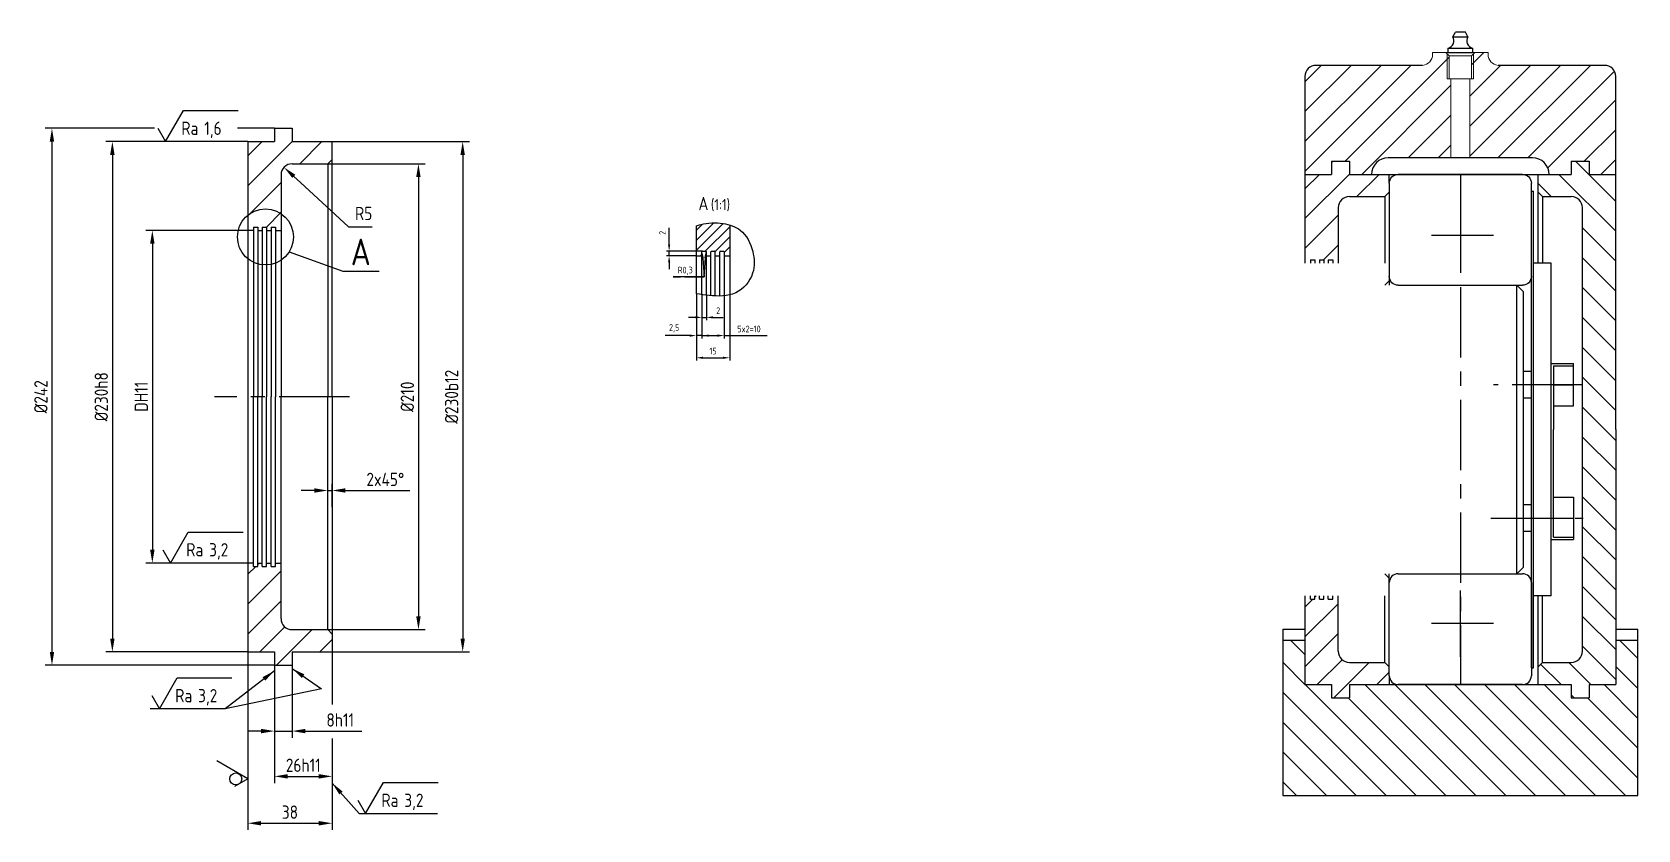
# Model space of a CAD drawing. Header units: millimetres. Extents: x 1318 to 2041, y 1358 to 1718.
import ezdxf
from ezdxf.enums import TextEntityAlignment as Align

# ---------------------------------------------------------------- set-up
doc = ezdxf.new("R2010")
doc.units = ezdxf.units.MM
doc.linetypes.add('CENTER', pattern=[50.8, 31.75, -6.35, 6.35, -6.35])
for name, color, linetype in [('Bord', 1, 'Continuous'), ('Cen', 5, 'CENTER'), ('Con', 6, 'Continuous'), ('Cont', 6, 'Continuous'), ('Dim', 7, 'Continuous'), ('Hatch', 2, 'Continuous'), ('Text', 3, 'Continuous'), ('Textb', 6, 'Continuous'), ('Vporti', 7, 'Continuous')]:
    doc.layers.add(name, color=color, linetype=linetype)
doc.layers.get('Vporti').off()
doc.styles.add('Style1', font='romans.shx', dxfattribs={"width": 0.8})
doc.dimstyles.new('Dia_2', dxfattribs={"dimscale": 2, "dimtxt": 3, "dimasz": 3, "dimexe": 1.25, "dimexo": 0.625, "dimgap": 1.5, "dimtad": 1, "dimtoh": 1, "dimdec": 0, "dimtxsty": 'Style1', "dimcen": 2.5, "dimse1": 1, "dimclrt": 3, "dimadec": 0, "dimazin": 0, "dimtfac": 1, "dimtdec": 0, "dimtmove": 0, "dimatfit": 2, "dimfxl": 1, "dimarcsym": 0})
doc.dimstyles.new('Lin', dxfattribs={"dimtxt": 3, "dimasz": 3, "dimexe": 1.25, "dimexo": 0, "dimgap": 1.5, "dimtad": 1, "dimtxsty": 'Style1', "dimcen": 2.5, "dimclrt": 3, "dimadec": 0, "dimazin": 0, "dimtfac": 1, "dimtmove": 0, "dimatfit": 3, "dimldrblk": 'DOT', "dimfxl": 1, "dimarcsym": 0})
doc.dimstyles.new('LIN_2', dxfattribs={"dimscale": 0.5, "dimtxt": 3, "dimasz": 3, "dimexe": 1.5, "dimexo": 0, "dimgap": 1, "dimtad": 1, "dimdec": 0, "dimzin": 0, "dimdsep": 46, "dimtxsty": 'Style1', "dimcen": 0, "dimclrt": 3, "dimadec": 0, "dimazin": 0, "dimtfac": 1, "dimtdec": 0, "dimtix": 1, "dimtmove": 0, "dimatfit": 3, "dimfxl": 1, "dimtolj": 1, "dimtzin": 12, "dimarcsym": 0})

# ---------------------------------------------------------------- blocks, each defined once
blk = doc.blocks.new('*D11')
at = {"layer": 'Dim', "color": 0, "lineweight": -2, "transparency": 16777216}
for p, q in [((1631.95, 1599.58), (1631.95, 1570)), ((1616.95, 1581.25), (1616.95, 1570)), ((1619.95, 1571.25), (1628.95, 1571.25))]:
    blk.add_line(p, q, dxfattribs=at)
at = {"layer": 'Dim', "color": 0, "transparency": 16777216}
for points in [[(1619.95, 1571.75), (1619.95, 1570.75), (1616.95, 1571.25)], [(1628.95, 1571.75), (1628.95, 1570.75), (1631.95, 1571.25)]]:
    blk.add_solid(points, dxfattribs=at)
at = {"layer": 'Dim', "color": 3, "transparency": 16777216, "insert": (1624.45, 1574.25), "char_height": 3, "attachment_point": 5, "style": 'Style1'}
blk.add_mtext('15', dxfattribs=at)
blk = doc.blocks.new('_Dot')
at = {"color": 0, "linetype": 'ByBlock', "lineweight": -2}
blk.add_line((-0.5, 0), (-1, 0), dxfattribs=at)
at = {"color": 0, "linetype": 'ByBlock', "const_width": 0.5}
blk.add_lwpolyline([(-0.25, 0, 1), (0.25, 0, 1)], format="xyb", close=True, dxfattribs=at)
blk = doc.blocks.new('*D12')
at = {"layer": 'Dim', "color": 0, "lineweight": -2, "transparency": 16777216}
for p, q in [((1616.95, 1600.08), (1616.95, 1580)), ((1619.45, 1589.47), (1619.45, 1580)), ((1613.95, 1581.25), (1602.93, 1581.25)), ((1619.45, 1581.25), (1616.95, 1581.25)), ((1619.45, 1581.25), (1622.45, 1581.25))]:
    blk.add_line(p, q, dxfattribs=at)
at = {"layer": 'Dim', "color": 0, "transparency": 16777216}
blk.add_solid([(1613.95, 1581.75), (1613.95, 1580.75), (1616.95, 1581.25)], dxfattribs=at)
at = {"layer": 'Dim', "color": 3, "transparency": 16777216, "insert": (1606.94, 1584.54), "char_height": 3, "attachment_point": 5, "style": 'Style1'}
blk.add_mtext('2,5', dxfattribs=at)
blk = doc.blocks.new('_None')
blk = doc.blocks.new('*D13')
at = {"layer": 'Dim', "color": 0, "lineweight": -2, "transparency": 16777216}
for p, q in [((1629.45, 1599.18), (1629.45, 1580)), ((1619.45, 1589.47), (1619.45, 1580)), ((1622.45, 1581.25), (1626.45, 1581.25)), ((1629.45, 1581.25), (1648.83, 1581.25))]:
    blk.add_line(p, q, dxfattribs=at)
at = {"layer": 'Dim', "color": 0, "transparency": 16777216}
for points in [[(1622.45, 1581.75), (1622.45, 1580.75), (1619.45, 1581.25)], [(1626.45, 1581.75), (1626.45, 1580.75), (1629.45, 1581.25)]]:
    blk.add_solid(points, dxfattribs=at)
at = {"layer": 'Dim', "color": 3, "transparency": 16777216, "insert": (1640.64, 1584.25), "char_height": 3, "attachment_point": 5, "style": 'Style1'}
blk.add_mtext('5x2=10', dxfattribs=at)
blk = doc.blocks.new('*D10')
at = {"layer": 'Dim', "color": 0, "lineweight": -2, "transparency": 16777216}
for p, q in [((1604.67, 1622.26), (1604.67, 1629.86)), ((1619.75, 1619.26), (1603.42, 1619.26)), ((1616.95, 1617.26), (1603.42, 1617.26)), ((1604.67, 1617.26), (1604.67, 1619.26)), ((1604.67, 1614.26), (1604.67, 1611.26))]:
    blk.add_line(p, q, dxfattribs=at)
at = {"layer": 'Dim', "color": 0, "transparency": 16777216}
for points in [[(1604.17, 1622.26), (1605.17, 1622.26), (1604.67, 1619.26)], [(1604.17, 1614.26), (1605.17, 1614.26), (1604.67, 1617.26)]]:
    blk.add_solid(points, dxfattribs=at)
at = {"layer": 'Dim', "color": 3, "transparency": 16777216, "insert": (1601.67, 1627.56), "char_height": 3, "attachment_point": 5, "rotation": 90, "style": 'Style1'}
blk.add_mtext('2', dxfattribs=at)
blk = doc.blocks.new('ZNAK01')
at = {"layer": 'Textb', "style": 'Style1', "width": 0.8}
blk.add_attdef('А', text='', height=6, dxfattribs=at).set_placement((3.95, -0.02), align=Align.RIGHT)
blk.add_attdef('SC(1)', (5.07, -0.02), '', height=5, dxfattribs=at)
blk = doc.blocks.new('5236')
at = {"layer": 'Cont'}
for p, q in [((10522.79, -17210.95), (10564.79, -17210.95)), ((10518.79, -17270.95), (10518.79, -17214.95)), ((10568.79, -17214.95), (10568.79, -17270.95)), ((10564.79, -17274.95), (10522.79, -17274.95))]:
    blk.add_line(p, q, dxfattribs=at)
at = {"layer": 'Cont', "lineweight": -3}
for p, q in [((10546.28, -17257.95), (10546.28, -17229.95)), ((10531.28, -17242.95), (10561.28, -17242.95))]:
    blk.add_line(p, q, dxfattribs=at)
at = {"layer": 'Cont'}
for centre, start, end in [((10522.79, -17214.95), 90, 180), ((10564.79, -17214.95), 360, 90), ((10522.79, -17270.95), 180, 270), ((10564.79, -17270.95), 270, 360)]:
    blk.add_arc(centre, 4, start, end, dxfattribs=at)
blk = doc.blocks.new('*D15')
at = {"layer": 'Dim', "color": 0, "lineweight": -2, "transparency": 16777216}
for p, q in [((1426.81, 1432.7), (1426.81, 1399.98)), ((1434.81, 1432.7), (1434.81, 1399.98)), ((1420.81, 1402.98), (1414.81, 1402.98)), ((1426.81, 1402.98), (1434.81, 1402.98)), ((1440.81, 1402.98), (1466.13, 1402.98))]:
    blk.add_line(p, q, dxfattribs=at)
at = {"layer": 'Dim', "color": 0, "transparency": 16777216}
for points in [[(1420.81, 1403.98), (1420.81, 1401.98), (1426.81, 1402.98)], [(1440.81, 1403.98), (1440.81, 1401.98), (1434.81, 1402.98)]]:
    blk.add_solid(points, dxfattribs=at)
at = {"layer": 'Dim', "color": 3, "transparency": 16777216, "insert": (1456.47, 1407.98), "char_height": 6, "attachment_point": 5, "style": 'Style1'}
blk.add_mtext('\\A1;8h11', dxfattribs=at)
blk = doc.blocks.new('*D16')
at = {"layer": 'Dim', "color": 0, "lineweight": -2, "transparency": 16777216}
for p, q in [((1426.81, 1412.79), (1426.81, 1379.57)), ((1452.81, 1399.64), (1452.81, 1379.57)), ((1432.81, 1382.57), (1446.81, 1382.57))]:
    blk.add_line(p, q, dxfattribs=at)
at = {"layer": 'Dim', "color": 0, "transparency": 16777216}
for points in [[(1432.81, 1383.57), (1432.81, 1381.57), (1426.81, 1382.57)], [(1446.81, 1383.57), (1446.81, 1381.57), (1452.81, 1382.57)]]:
    blk.add_solid(points, dxfattribs=at)
at = {"layer": 'Dim', "color": 3, "transparency": 16777216, "insert": (1439.81, 1387.57), "char_height": 6, "attachment_point": 5, "style": 'Style1'}
blk.add_mtext('\\A1;26h11', dxfattribs=at)
blk = doc.blocks.new('*D17')
at = {"layer": 'Dim', "color": 0, "lineweight": -2, "transparency": 16777216}
for p, q in [((1414.81, 1438.7), (1414.81, 1358.43)), ((1452.81, 1392.88), (1452.81, 1358.43)), ((1420.81, 1361.43), (1446.81, 1361.43))]:
    blk.add_line(p, q, dxfattribs=at)
at = {"layer": 'Dim', "color": 0, "transparency": 16777216}
for points in [[(1420.81, 1362.43), (1420.81, 1360.43), (1414.81, 1361.43)], [(1446.81, 1362.43), (1446.81, 1360.43), (1452.81, 1361.43)]]:
    blk.add_solid(points, dxfattribs=at)
at = {"layer": 'Dim', "color": 3, "transparency": 16777216, "insert": (1433.81, 1366.43), "char_height": 6, "attachment_point": 5, "style": 'Style1'}
blk.add_mtext('\\A1;38', dxfattribs=at)
blk = doc.blocks.new('sherISO_09')
at = {"layer": 'Text'}
for q in [(4.04, 7), (-1.73, 3)]:
    blk.add_line((0, 0), q, dxfattribs=at)
blk.add_circle((0, 2.71), 1.35, dxfattribs=at)
blk = doc.blocks.new('sherISO_01')
at = {"layer": 'Text'}
blk.add_line((4.04, 7), (16.36, 7), dxfattribs=at)
blk.add_lwpolyline([(-1.73, 3), (0, 0), (4.04, 7)], dxfattribs=at)
at = {"layer": 'Text', "style": 'Style1', "width": 0.8}
blk.add_text('Ra', height=3, dxfattribs=at).set_placement((3.58, 1.5))
blk.add_attdef('12,5', (8.73, 1.5), '', height=3, dxfattribs=at)
blk = doc.blocks.new('*D18')
at = {"layer": 'Dim', "color": 0, "lineweight": -2, "transparency": 16777216}
for p, q in [((1450.81, 1658.7), (1494.7, 1658.7)), ((1491.7, 1652.7), (1491.7, 1454.71)), ((1450.81, 1448.71), (1494.7, 1448.71))]:
    blk.add_line(p, q, dxfattribs=at)
at = {"layer": 'Dim', "color": 0, "transparency": 16777216}
for points in [[(1490.7, 1652.7), (1492.7, 1652.7), (1491.7, 1658.7)], [(1490.7, 1454.71), (1492.7, 1454.71), (1491.7, 1448.71)]]:
    blk.add_solid(points, dxfattribs=at)
at = {"layer": 'Dim', "color": 3, "transparency": 16777216, "insert": (1486.7, 1553.7), "char_height": 6, "attachment_point": 5, "rotation": 90, "style": 'Style1'}
blk.add_mtext('\\A1;%%c210', dxfattribs=at)
blk = doc.blocks.new('*D19')
at = {"layer": 'Dim', "color": 0, "lineweight": -2, "transparency": 16777216}
for p, q in [((1452.81, 1668.7), (1514.64, 1668.7)), ((1511.64, 1662.7), (1511.64, 1444.7)), ((1452.81, 1438.7), (1514.64, 1438.7))]:
    blk.add_line(p, q, dxfattribs=at)
at = {"layer": 'Dim', "color": 0, "transparency": 16777216}
for points in [[(1510.64, 1662.7), (1512.64, 1662.7), (1511.64, 1668.7)], [(1510.64, 1444.7), (1512.64, 1444.7), (1511.64, 1438.7)]]:
    blk.add_solid(points, dxfattribs=at)
at = {"layer": 'Dim', "color": 3, "transparency": 16777216, "insert": (1506.64, 1553.7), "char_height": 6, "attachment_point": 5, "rotation": 90, "style": 'Style1'}
blk.add_mtext('\\A1;%%c230b12', dxfattribs=at)
blk = doc.blocks.new('*D21')
at = {"layer": 'Dim', "color": 0, "lineweight": -2, "transparency": 16777216}
for p, q in [((1414.81, 1668.7), (1350.79, 1668.7)), ((1353.79, 1662.7), (1353.79, 1444.7)), ((1414.81, 1438.7), (1350.79, 1438.7))]:
    blk.add_line(p, q, dxfattribs=at)
at = {"layer": 'Dim', "color": 0, "transparency": 16777216}
for points in [[(1352.79, 1662.7), (1354.79, 1662.7), (1353.79, 1668.7)], [(1352.79, 1444.7), (1354.79, 1444.7), (1353.79, 1438.7)]]:
    blk.add_solid(points, dxfattribs=at)
at = {"layer": 'Dim', "color": 3, "transparency": 16777216, "insert": (1348.79, 1553.7), "char_height": 6, "attachment_point": 5, "rotation": 90, "style": 'Style1'}
blk.add_mtext('\\A1;%%c230h8', dxfattribs=at)
blk = doc.blocks.new('*D20')
at = {"layer": 'Dim', "color": 0, "lineweight": -2, "transparency": 16777216}
for p, q in [((1372.81, 1674.7), (1323.57, 1674.7)), ((1326.57, 1668.7), (1326.57, 1438.7)), ((1343.32, 1432.7), (1323.57, 1432.7))]:
    blk.add_line(p, q, dxfattribs=at)
at = {"layer": 'Dim', "color": 0, "transparency": 16777216}
for points in [[(1325.57, 1668.7), (1327.57, 1668.7), (1326.57, 1674.7)], [(1325.57, 1438.7), (1327.57, 1438.7), (1326.57, 1432.7)]]:
    blk.add_solid(points, dxfattribs=at)
at = {"layer": 'Dim', "color": 3, "transparency": 16777216, "insert": (1321.57, 1553.7), "char_height": 6, "attachment_point": 5, "rotation": 90, "style": 'Style1'}
blk.add_mtext('\\A1;%%c242', dxfattribs=at)
blk = doc.blocks.new('*D22')
at = {"layer": 'Dim', "color": 0, "lineweight": -2, "transparency": 16777216}
for p, q in [((1414.81, 1628.7), (1368.8, 1628.7)), ((1371.8, 1622.7), (1371.8, 1484.71)), ((1414.81, 1478.71), (1368.8, 1478.71))]:
    blk.add_line(p, q, dxfattribs=at)
at = {"layer": 'Dim', "color": 0, "transparency": 16777216}
for points in [[(1370.8, 1622.7), (1372.8, 1622.7), (1371.8, 1628.7)], [(1370.8, 1484.71), (1372.8, 1484.71), (1371.8, 1478.71)]]:
    blk.add_solid(points, dxfattribs=at)
at = {"layer": 'Dim', "color": 3, "transparency": 16777216, "insert": (1366.8, 1553.7), "char_height": 6, "attachment_point": 5, "rotation": 90, "style": 'Style1'}
blk.add_mtext('\\A1;DH11', dxfattribs=at)
blk = doc.blocks.new('*D23')
at = {"layer": 'Dim', "color": 0, "lineweight": -2, "transparency": 16777216}
for p, q in [((1450.81, 1503.95), (1450.81, 1514.43)), ((1452.81, 1503.95), (1452.81, 1514.43)), ((1444.81, 1511.43), (1438.81, 1511.43)), ((1450.81, 1511.43), (1452.81, 1511.43)), ((1458.81, 1511.43), (1487.83, 1511.43))]:
    blk.add_line(p, q, dxfattribs=at)
at = {"layer": 'Dim', "color": 0, "transparency": 16777216}
for points in [[(1444.81, 1512.43), (1444.81, 1510.43), (1450.81, 1511.43)], [(1458.81, 1512.43), (1458.81, 1510.43), (1452.81, 1511.43)]]:
    blk.add_solid(points, dxfattribs=at)
at = {"layer": 'Dim', "color": 3, "transparency": 16777216, "insert": (1476.8, 1516.43), "char_height": 6, "attachment_point": 5, "style": 'Style1'}
blk.add_mtext('\\A1;2x45°', dxfattribs=at)
blk = doc.blocks.new('*D24')
at = {"layer": 'Dim', "color": 0, "lineweight": -2, "transparency": 16777216}
for p, q in [((1435.55, 1653.02), (1438.49, 1650.31)), ((1438.49, 1650.31), (1460.15, 1630.3)), ((1460.15, 1630.3), (1470.92, 1630.3))]:
    blk.add_line(p, q, dxfattribs=at)
at = {"layer": 'Dim', "color": 0, "transparency": 16777216}
blk.add_solid([(1436.23, 1653.76), (1434.87, 1652.29), (1431.14, 1657.09)], dxfattribs=at)
at = {"layer": 'Dim', "color": 3, "transparency": 16777216, "insert": (1467.03, 1636.3), "char_height": 6, "attachment_point": 5, "style": 'Style1'}
blk.add_mtext('R5', dxfattribs=at)

msp = doc.modelspace()

# ---------------------------------------------------------------- hatches: boundary and pattern name
at = {"layer": 'Hatch'}
h = msp.add_hatch(dxfattribs=at)
h.set_pattern_fill('ANSI31', color=256, scale=3)
h.set_pattern_definition([(45, (-1086.942, 899.785), (-6.735192, 6.735192), [])])
h.paths.add_polyline_path([(1956.924, 1696.924), (1955.174, 1696.924), (1955.174, 1708.424), (1954.674, 1708.924), (1948.674, 1708.924), (1948.674, 1708.021, -0.3843219), (1944.188, 1703.047), (1896.174, 1703.047, 0.4142136), (1891.174, 1698.047), (1891.174, 1653.924), (1903.174, 1653.924), (1903.174, 1659.924), (1911.174, 1659.924), (1911.174, 1653.924), (1921.174, 1653.924, -0.4142136), (1928.674, 1661.424), (1956.924, 1661.424)])
h.paths.add_polyline_path([(2031.174, 1698.047, 0.4142136), (2026.174, 1703.047), (1978.159, 1703.047, -0.3843219), (1973.674, 1708.021), (1973.674, 1708.924), (1967.674, 1708.924), (1967.174, 1708.424), (1967.174, 1696.924), (1965.424, 1696.924), (1965.424, 1661.424), (1993.674, 1661.424, -0.4142136), (2001.174, 1653.924), (2011.174, 1653.924), (2011.174, 1659.924), (2019.174, 1659.924), (2019.174, 1653.924), (2031.174, 1653.924)])
h.paths.add_polyline_path([(1967.174, 1708.424), (1966.174, 1707.424), (1966.174, 1696.924), (1967.174, 1696.924)], flags=17)
h.paths.add_polyline_path([(1956.174, 1707.424), (1955.174, 1708.424), (1955.174, 1696.924), (1956.174, 1696.924)], flags=17)
h = msp.add_hatch(dxfattribs=at)
h.set_pattern_fill('ANSI31', color=256, scale=3)
h.set_pattern_definition([(45, (-5071.383, 2167.162), (-6.735192, 6.735192), [])])
h.paths.add_polyline_path([(1452.808, 1664.701), (1452.808, 1668.701), (1434.813, 1668.701), (1434.813, 1674.701), (1426.813, 1674.701), (1426.813, 1668.701), (1414.813, 1668.701), (1414.813, 1628.701), (1417.313, 1628.701), (1417.313, 1630.201), (1419.313, 1630.201), (1419.313, 1628.701), (1421.313, 1628.701), (1421.313, 1630.201), (1423.313, 1630.201), (1423.313, 1628.701), (1425.313, 1628.701), (1425.313, 1630.201), (1427.313, 1630.201), (1427.313, 1628.701), (1429.813, 1628.701), (1429.813, 1653.701, -0.4142136), (1434.813, 1658.701), (1450.808, 1658.701), (1452.808, 1660.701)])
h.paths.add_polyline_path([(1429.813, 1478.701), (1427.313, 1478.701), (1427.313, 1477.206), (1425.313, 1477.206), (1425.313, 1478.701), (1423.313, 1478.701), (1423.313, 1477.206), (1421.313, 1477.206), (1421.313, 1478.701), (1419.313, 1478.701), (1419.313, 1477.206), (1417.313, 1477.206), (1417.313, 1478.701), (1414.813, 1478.701), (1414.813, 1438.701), (1426.813, 1438.701), (1426.813, 1432.701), (1434.813, 1432.701), (1434.813, 1438.701), (1452.808, 1438.701), (1452.808, 1442.706), (1452.809, 1446.705), (1450.808, 1448.706), (1434.813, 1448.706, -0.4142136), (1429.813, 1453.706)])
h = msp.add_hatch(dxfattribs=at)
h.set_pattern_fill('ANSI31', color=256, scale=3)
h.set_pattern_definition([(45, (-4595.022, 2152.384), (-6.735192, 6.735192), [])])
h.paths.add_polyline_path([(1929.169, 1649.924), (1929.169, 1653.924), (1911.174, 1653.924), (1911.174, 1659.924), (1903.174, 1659.924), (1903.174, 1653.924), (1891.174, 1653.924), (1891.174, 1613.924), (1893.674, 1613.924), (1893.674, 1615.424), (1895.674, 1615.424), (1895.674, 1613.924), (1897.674, 1613.924), (1897.674, 1615.424), (1899.674, 1615.424), (1899.674, 1613.924), (1901.674, 1613.924), (1901.674, 1615.424), (1903.674, 1615.424), (1903.674, 1613.924), (1906.174, 1613.924), (1906.174, 1638.924, -0.4142136), (1911.174, 1643.924), (1927.169, 1643.924), (1929.169, 1645.924)])
h.paths.add_polyline_path([(1906.174, 1463.924), (1903.674, 1463.924), (1903.674, 1462.428), (1901.674, 1462.428), (1901.674, 1463.924), (1899.674, 1463.924), (1899.674, 1462.428), (1897.674, 1462.428), (1897.674, 1463.924), (1895.674, 1463.924), (1895.674, 1462.428), (1893.674, 1462.428), (1893.674, 1463.924), (1891.174, 1463.924), (1891.174, 1423.924), (1903.174, 1423.924), (1903.174, 1417.924), (1911.174, 1417.924), (1911.174, 1423.924), (1929.169, 1423.924), (1929.169, 1427.928), (1929.169, 1431.928), (1927.169, 1433.928), (1911.174, 1433.928, -0.4142136), (1906.174, 1438.928)])
h = msp.add_hatch(dxfattribs=at)
h.set_pattern_fill('ANSI31', color=256, scale=3, angle=90)
h.set_pattern_definition([(135, (-4595.022, 2152.384), (-6.735192, -6.735192), [])])
h.paths.add_polyline_path([(2031.174, 1653.924), (2019.174, 1653.924), (2019.174, 1659.924), (2011.174, 1659.924), (2011.174, 1653.924), (1996.169, 1653.924), (1996.169, 1645.924), (1998.169, 1643.924), (2011.174, 1643.924, -0.4142136), (2016.174, 1638.924), (2016.174, 1438.928, -0.4142136), (2011.174, 1433.928), (1998.169, 1433.928), (1996.169, 1431.928), (1996.169, 1423.924), (2011.174, 1423.924), (2011.174, 1417.924), (2019.174, 1417.924), (2019.174, 1423.924), (2031.174, 1423.924), (2031.174, 1538.924)])
h = msp.add_hatch(dxfattribs=at)
h.set_pattern_fill('ANSI31', color=256, style=0)
h.set_pattern_definition([(45, (1343.2323, 1570.5334), (-2.245064, 2.245064), [])])
edge = h.paths.add_edge_path()
edge.add_spline(control_points=[(1631.954, 1631.155), (1630.995, 1631.449), (1626.602, 1632.428), (1621.444, 1632.151), (1617.59, 1630.907), (1616.954, 1630.677)], knot_values=[20.1465152, 20.1465152, 20.1465152, 20.1465152, 23.0935881, 33.2381025, 35.2679193, 35.2679193, 35.2679193, 35.2679193], degree=3, periodic=0)
edge.add_line((1616.954, 1630.677), (1616.954, 1617.262))
edge.add_line((1616.954, 1617.262), (1619.454, 1617.262))
edge.add_line((1619.454, 1617.262), (1619.454, 1618.962))
edge.add_arc((1619.754, 1618.962), 0.3, 90, 180, ccw=False)
edge.add_line((1619.754, 1619.262), (1621.154, 1619.262))
edge.add_arc((1621.154, 1618.962), 0.3, 0, 90, ccw=False)
edge.add_line((1621.454, 1618.962), (1621.454, 1617.262))
edge.add_line((1621.454, 1617.262), (1623.454, 1617.262))
edge.add_line((1623.454, 1617.262), (1623.454, 1618.962))
edge.add_arc((1623.754, 1618.962), 0.3, 90, 180, ccw=False)
edge.add_line((1623.754, 1619.262), (1625.154, 1619.262))
edge.add_arc((1625.154, 1618.962), 0.3, 0, 90, ccw=False)
edge.add_line((1625.454, 1618.962), (1625.454, 1617.262))
edge.add_line((1625.454, 1617.262), (1627.454, 1617.262))
edge.add_line((1627.454, 1617.262), (1627.454, 1618.962))
edge.add_arc((1627.754, 1618.962), 0.3, 90, 180, ccw=False)
edge.add_line((1627.754, 1619.262), (1629.154, 1619.262))
edge.add_arc((1629.154, 1618.962), 0.3, 0, 90, ccw=False)
edge.add_line((1629.454, 1618.962), (1629.454, 1617.262))
edge.add_line((1629.454, 1617.262), (1631.954, 1617.262))
edge.add_line((1631.954, 1617.262), (1631.954, 1631.155))
h = msp.add_hatch(dxfattribs=at)
h.set_pattern_fill('ANSI31', color=256, scale=3, angle=90)
h.set_pattern_definition([(135, (-1086.942, 899.785), (-6.735192, -6.735192), [])])
h.paths.add_polyline_path([(1961.174, 1423.924), (1911.174, 1423.924), (1911.174, 1417.924), (1903.174, 1417.924), (1903.174, 1423.924), (1891.174, 1423.924), (1891.174, 1443.924), (1881.174, 1443.924), (1881.174, 1373.924), (1961.174, 1373.924)])
h.paths.add_polyline_path([(2041.174, 1443.924), (2031.174, 1443.924), (2031.174, 1423.924), (2019.174, 1423.924), (2019.174, 1417.924), (2011.174, 1417.924), (2011.174, 1423.924), (1961.174, 1423.924), (1961.174, 1373.924), (2041.174, 1373.924)])

# ---------------------------------------------------------------- linework, layer by layer
at = {"layer": 'Bord', "lineweight": 15}
for p, q in [((1955.174, 1696.924), (1955.174, 1708.424)), ((1967.174, 1708.424), (1967.174, 1696.924))]:
    msp.add_line(p, q, dxfattribs=at)
at = {"layer": 'Bord'}
msp.add_open_spline([(1616.954, 1630.677), (1617.59, 1630.907), (1621.444, 1632.151), (1628.437, 1632.527), (1638.28, 1629.187), (1642.939, 1619.688), (1643.53, 1608.475), (1635.164, 1598.685), (1624.786, 1598.981), (1618.845, 1599.777), (1616.954, 1600.08)], degree=3, knots=[20.1465152, 20.1465152, 20.1465152, 20.1465152, 22.176332, 32.3208464, 40.6447347, 51.7167542, 61.5386293, 73.2151384, 85.2190904, 90.9248024, 90.9248024, 90.9248024, 90.9248024], dxfattribs=at)
at = {"layer": 'Cen'}
for p, q in [((1961.174, 1653.924), (1961.174, 1423.924)), ((2016.276, 1559.074), (1976.185, 1559.074)), ((1460.637, 1553.701), (1399.832, 1553.701)), ((1974.852, 1498.924), (2016.485, 1498.924))]:
    msp.add_line(p, q, dxfattribs=at)
at = {"layer": 'Con'}
msp.add_line((1881.174, 1373.924), (2041.174, 1373.924), dxfattribs=at)
msp.add_line((1881.174, 1373.924), (2041.174, 1373.924), dxfattribs=at)
at = {"layer": 'Cont'}
for p, q in [((1957.824, 1715.892), (1958.924, 1718.06)), ((1957.824, 1715.892), (1964.524, 1715.892)), ((1963.424, 1718.06), (1958.924, 1718.06)), ((1964.524, 1715.892), (1963.424, 1718.06)), ((1955.724, 1710.892), (1966.624, 1710.892)), ((1955.724, 1708.926), (1955.724, 1710.892)), ((1966.624, 1710.892), (1966.624, 1708.926)), ((1944.188, 1703.047), (1896.174, 1703.047)), ((2026.174, 1703.047), (1978.159, 1703.047)), ((1891.174, 1698.047), (1891.174, 1613.924)), ((2031.174, 1538.924), (2031.174, 1698.047)), ((1426.813, 1674.701), (1426.813, 1668.701)), ((1426.813, 1674.701), (1434.813, 1674.701)), ((1434.813, 1674.701), (1434.813, 1668.701)), ((1414.813, 1668.701), (1414.813, 1553.701)), ((1414.813, 1668.701), (1426.813, 1668.701)), ((1434.813, 1668.701), (1452.808, 1668.701)), ((1444.813, 1668.701), (1444.813, 1668.701)), ((1452.808, 1553.701), (1452.808, 1668.701)), ((1434.813, 1658.701), (1450.808, 1658.701)), ((1450.808, 1658.701), (1452.808, 1660.701)), ((1450.808, 1658.701), (1450.808, 1553.701)), ((1903.174, 1659.924), (1903.174, 1653.924)), ((1903.174, 1659.924), (1911.174, 1659.924)), ((1911.174, 1659.924), (1911.174, 1653.924)), ((1993.674, 1661.424), (1928.674, 1661.424)), ((2011.174, 1659.924), (2011.174, 1653.924)), ((2011.174, 1659.924), (2019.174, 1659.924)), ((2019.174, 1659.924), (2019.174, 1653.924)), ((1429.813, 1653.701), (1429.813, 1553.701)), ((1891.174, 1653.924), (1903.174, 1653.924)), ((1911.174, 1653.924), (2011.174, 1653.924)), ((1921.174, 1653.924), (1921.174, 1653.924)), ((1929.169, 1649.924), (1929.169, 1653.924)), ((1996.169, 1613.928), (1996.169, 1653.924)), ((2001.174, 1653.924), (2001.174, 1653.924)), ((2019.174, 1653.924), (2031.174, 1653.924)), ((1911.174, 1643.924), (1927.169, 1643.924)), ((1927.169, 1643.924), (1929.169, 1645.924)), ((1927.169, 1643.924), (1927.169, 1613.924)), ((1993.169, 1646.424), (1994.169, 1646.424)), ((1993.169, 1431.424), (1993.169, 1646.424)), ((1994.169, 1431.424), (1994.169, 1646.424)), ((1998.169, 1643.924), (1996.169, 1645.924)), ((1998.169, 1643.924), (2011.174, 1643.924)), ((1998.169, 1643.924), (1998.169, 1613.928)), ((1906.174, 1638.924), (1906.174, 1613.924)), ((2016.174, 1438.928), (2016.174, 1638.924)), ((1417.313, 1628.697), (1414.813, 1628.697)), ((1417.313, 1630.201), (1419.313, 1630.201)), ((1417.313, 1630.201), (1417.313, 1628.701)), ((1417.313, 1630.197), (1419.313, 1630.197)), ((1417.313, 1630.197), (1417.313, 1628.697)), ((1417.313, 1630.197), (1417.313, 1553.701)), ((1419.313, 1630.201), (1419.313, 1628.701)), ((1419.313, 1630.197), (1419.313, 1628.697)), ((1419.313, 1630.197), (1419.313, 1553.701)), ((1419.313, 1628.697), (1421.313, 1628.697)), ((1421.313, 1630.201), (1423.313, 1630.201)), ((1421.313, 1630.201), (1421.313, 1628.701)), ((1421.313, 1630.197), (1423.313, 1630.197)), ((1421.313, 1630.197), (1421.313, 1628.697)), ((1421.313, 1630.197), (1421.313, 1553.701)), ((1423.313, 1630.201), (1423.313, 1628.701)), ((1423.313, 1630.197), (1423.313, 1628.697)), ((1423.313, 1630.197), (1423.313, 1553.701)), ((1423.313, 1628.697), (1425.313, 1628.697)), ((1425.313, 1630.201), (1427.313, 1630.201)), ((1425.313, 1630.201), (1425.313, 1628.701)), ((1425.313, 1630.197), (1427.313, 1630.197)), ((1425.313, 1630.197), (1425.313, 1628.697)), ((1425.313, 1630.197), (1425.313, 1553.701)), ((1427.313, 1630.201), (1427.313, 1628.701)), ((1427.313, 1630.197), (1427.313, 1628.697)), ((1427.313, 1630.197), (1427.313, 1553.701)), ((1427.313, 1628.697), (1429.813, 1628.697)), ((1616.954, 1600.08), (1616.954, 1630.677)), ((1631.954, 1631.155), (1631.954, 1599.58)), ((1616.954, 1617.262), (1619.454, 1617.262)), ((1619.454, 1599.71), (1619.454, 1618.962)), ((1619.754, 1619.262), (1621.154, 1619.262)), ((1621.454, 1599.461), (1621.454, 1618.962)), ((1621.454, 1617.262), (1623.454, 1617.262)), ((1623.454, 1599.258), (1623.454, 1618.962)), ((1623.754, 1619.262), (1625.154, 1619.262)), ((1625.454, 1599.117), (1625.454, 1618.962)), ((1625.454, 1617.262), (1627.454, 1617.262)), ((1627.454, 1599.075), (1627.454, 1618.962)), ((1627.754, 1619.262), (1629.154, 1619.262)), ((1629.454, 1618.962), (1629.454, 1599.176)), ((1629.454, 1617.262), (1631.954, 1617.262)), ((1893.674, 1615.424), (1895.674, 1615.424)), ((1893.674, 1615.424), (1893.674, 1613.924)), ((1895.674, 1615.424), (1895.674, 1613.924)), ((1897.674, 1615.424), (1899.674, 1615.424)), ((1897.674, 1615.424), (1897.674, 1613.924)), ((1899.674, 1615.424), (1899.674, 1613.924)), ((1901.674, 1615.424), (1903.674, 1615.424)), ((1901.674, 1615.424), (1901.674, 1613.924)), ((1903.674, 1615.424), (1903.674, 1613.924)), ((1929.174, 1613.924), (1929.174, 1605.924)), ((2002.169, 1613.928), (1994.169, 1613.928)), ((2002.169, 1463.924), (2002.169, 1613.928)), ((1929.174, 1605.924), (1927.174, 1603.924)), ((1929.174, 1605.924), (1929.174, 1603.924)), ((1986.673, 1473.924), (1986.673, 1603.928)), ((1989.673, 1600.928), (1986.673, 1603.928)), ((1989.673, 1476.924), (1989.673, 1600.928)), ((1993.169, 1565.074), (1989.673, 1565.074)), ((2002.169, 1568.624), (2012.169, 1568.624)), ((2003.169, 1567.624), (2003.169, 1538.924)), ((2003.169, 1567.624), (2012.169, 1567.624)), ((2012.169, 1549.524), (2012.169, 1568.624)), ((2003.169, 1559.074), (2012.169, 1559.074)), ((1414.813, 1553.701), (1414.813, 1438.701)), ((1417.313, 1477.206), (1417.313, 1553.701)), ((1419.313, 1477.206), (1419.313, 1553.701)), ((1421.313, 1477.206), (1421.313, 1553.701)), ((1423.313, 1477.206), (1423.313, 1553.701)), ((1425.313, 1477.206), (1425.313, 1553.701)), ((1427.313, 1477.206), (1427.313, 1553.701)), ((1429.813, 1453.706), (1429.813, 1553.701)), ((1450.808, 1448.706), (1450.808, 1553.701)), ((1452.808, 1553.701), (1452.808, 1438.701)), ((1993.169, 1553.074), (1989.673, 1553.074)), ((2003.169, 1549.524), (2012.169, 1549.524)), ((2003.169, 1490.374), (2003.169, 1538.928)), ((2031.174, 1538.924), (2031.174, 1423.924)), ((2003.169, 1508.474), (2012.169, 1508.474)), ((2012.169, 1508.474), (2012.169, 1489.374)), ((1993.169, 1504.924), (1989.673, 1504.924)), ((2003.169, 1498.924), (2012.169, 1498.924)), ((1993.169, 1492.924), (1989.673, 1492.924)), ((2002.169, 1489.374), (2012.169, 1489.374)), ((2003.169, 1490.374), (2012.169, 1490.374)), ((1417.313, 1478.706), (1414.813, 1478.706)), ((1417.313, 1477.206), (1419.313, 1477.206)), ((1419.313, 1478.706), (1421.313, 1478.706)), ((1421.313, 1477.206), (1423.313, 1477.206)), ((1423.313, 1478.706), (1425.313, 1478.706)), ((1425.313, 1477.206), (1427.313, 1477.206)), ((1427.313, 1478.706), (1429.813, 1478.706)), ((1989.673, 1476.924), (1986.673, 1473.924)), ((1929.174, 1471.924), (1927.174, 1473.924)), ((1929.174, 1471.924), (1929.174, 1473.924)), ((1929.174, 1463.924), (1929.174, 1471.924)), ((1891.174, 1463.924), (1891.174, 1423.924)), ((1893.674, 1462.428), (1893.674, 1463.928)), ((1893.674, 1462.428), (1895.674, 1462.428)), ((1895.674, 1462.428), (1895.674, 1463.928)), ((1897.674, 1462.428), (1897.674, 1463.928)), ((1897.674, 1462.428), (1899.674, 1462.428)), ((1899.674, 1462.428), (1899.674, 1463.928)), ((1901.674, 1462.428), (1901.674, 1463.928)), ((1901.674, 1462.428), (1903.674, 1462.428)), ((1903.674, 1462.428), (1903.674, 1463.928)), ((1906.174, 1438.928), (1906.174, 1463.928)), ((1927.169, 1433.928), (1927.169, 1463.928)), ((2002.169, 1463.924), (1994.169, 1463.924)), ((1996.169, 1423.924), (1996.169, 1463.924)), ((1998.169, 1433.928), (1998.169, 1463.924)), ((1434.813, 1448.706), (1450.808, 1448.706)), ((1450.808, 1448.706), (1452.808, 1446.706)), ((1881.174, 1448.924), (1891.174, 1448.924)), ((1881.174, 1448.924), (1881.174, 1373.924)), ((2031.174, 1448.924), (2041.174, 1448.924)), ((2041.174, 1373.924), (2041.174, 1448.924)), ((1881.174, 1443.924), (1891.174, 1443.924)), ((2031.174, 1443.924), (2041.174, 1443.924)), ((1414.813, 1438.701), (1426.813, 1438.701)), ((1426.813, 1438.701), (1426.813, 1432.701)), ((1426.813, 1432.701), (1434.813, 1432.701)), ((1434.813, 1438.701), (1434.813, 1432.701)), ((1434.813, 1438.701), (1452.808, 1438.701)), ((1911.174, 1433.928), (1927.169, 1433.928)), ((1927.169, 1433.928), (1929.169, 1431.928)), ((1998.169, 1433.928), (1996.169, 1431.928)), ((1998.169, 1433.928), (2011.174, 1433.928)), ((1929.169, 1427.928), (1929.169, 1423.928)), ((1993.169, 1431.424), (1994.169, 1431.424)), ((1891.174, 1423.924), (1903.174, 1423.924)), ((1903.174, 1423.924), (1903.174, 1417.924)), ((1911.174, 1423.924), (1911.174, 1417.924)), ((1911.174, 1423.924), (2011.174, 1423.924)), ((2011.174, 1423.924), (2011.174, 1417.924)), ((2019.174, 1423.924), (2019.174, 1417.924)), ((2019.174, 1423.924), (2031.174, 1423.924)), ((1903.174, 1417.924), (1911.174, 1417.924)), ((2011.174, 1417.924), (2019.174, 1417.924)), ((1881.174, 1373.924), (2041.174, 1373.924))]:
    msp.add_line(p, q, dxfattribs=at)
at = {"layer": 'Cont', "lineweight": 15}
for p, q in [((1948.674, 1708.021), (1948.674, 1708.924)), ((1948.674, 1708.924), (1973.674, 1708.924)), ((1954.674, 1708.924), (1967.674, 1708.924)), ((1954.674, 1708.924), (1956.174, 1707.424)), ((1966.174, 1707.424), (1967.674, 1708.924)), ((1973.674, 1708.924), (1973.674, 1708.021)), ((1966.174, 1707.424), (1956.174, 1707.424)), ((1956.174, 1696.924), (1956.174, 1707.424)), ((1966.174, 1707.424), (1966.174, 1696.924)), ((1967.174, 1696.924), (1955.174, 1696.924)), ((1956.924, 1661.424), (1956.924, 1696.924)), ((1965.424, 1696.924), (1965.424, 1661.424))]:
    msp.add_line(p, q, dxfattribs=at)
at = {"layer": 'Cont'}
for centre, radius, start, end in [((1954.92, 1714.171), 3.375, 283.767775, 30.667414), ((1967.427, 1714.171), 3.375, 149.332586, 256.232225), ((1896.174, 1698.047), 5, 90, 180), ((2026.174, 1698.047), 5, 0, 90), ((1434.813, 1653.701), 5, 90, 180), ((1928.674, 1653.924), 7.5, 90, 180), ((1993.674, 1653.924), 7.5, 0, 90), ((1911.174, 1638.924), 5, 90, 180), ((2011.174, 1638.924), 5, 0, 90), ((1619.754, 1618.962), 0.3, 90, 180), ((1621.154, 1618.962), 0.3, 0, 90), ((1623.754, 1618.962), 0.3, 90, 180), ((1625.154, 1618.962), 0.3, 0, 90), ((1627.754, 1618.962), 0.3, 90, 180), ((1629.154, 1618.962), 0.3, 0, 90), ((1434.813, 1453.706), 5, 180, 270), ((1911.174, 1438.928), 5, 180, 270), ((2011.174, 1438.928), 5, 270, 0)]:
    msp.add_arc(centre, radius, start, end, dxfattribs=at)
at = {"layer": 'Cont', "lineweight": 15}
for centre, start, end in [((1943.674, 1708.021), 275.908562, 0), ((1978.674, 1708.021), 180, 264.091438)]:
    msp.add_arc(centre, 5, start, end, dxfattribs=at)
at = {"layer": 'Dim'}
for p, q in [((1955.724, 1708.926), (1966.624, 1708.926)), ((1426.813, 1674.701), (1410.13, 1674.701)), ((1433.499, 1619.032), (1457.676, 1610.317)), ((1620.514, 1607.787), (1621, 1616.266)), ((1457.676, 1610.317), (1473.934, 1610.317)), ((1611.7, 1607.787), (1620.514, 1607.787)), ((1619.454, 1599.71), (1619.454, 1588.21)), ((1621.454, 1599.461), (1621.454, 1588.21)), ((1616.454, 1589.46), (1613.454, 1589.46)), ((1619.454, 1589.46), (1621.454, 1589.46)), ((1624.454, 1589.46), (1629.026, 1589.46)), ((1426.813, 1432.701), (1331.105, 1432.701)), ((1452.808, 1438.701), (1452.808, 1414.911))]:
    msp.add_line(p, q, dxfattribs=at)
msp.add_lwpolyline([(1619.797, 1616.185), (1620.514, 1607.787), (1606.519, 1607.787), (1609.787, 1607.787)], dxfattribs=at)
msp.add_circle((1422.779, 1625.703), 12.626, dxfattribs=at)
for points in [[(1619.299, 1616.142), (1619.542, 1619.174), (1620.295, 1616.227)], [(1620.5, 1616.295), (1621.499, 1616.238), (1621.171, 1619.261)], [(1616.454, 1589.96), (1616.454, 1588.96), (1619.454, 1589.46)], [(1624.454, 1589.96), (1624.454, 1588.96), (1621.454, 1589.46)]]:
    msp.add_solid(points, dxfattribs=at)

# ---------------------------------------------------------------- block references
at = {"layer": 'Cont', "xscale": -1, "rotation": 90}
msp.add_blockref('5236', (-15281.779, 12172.709), dxfattribs=at)
at = {"layer": 'Cont', "rotation": 89.99999999999999}
msp.add_blockref('5236', (-15281.774, -9094.861), dxfattribs=at)
at = {"layer": 'Dim'}
msp.add_blockref('ZNAK01', (1618.41, 1637.821), dxfattribs=at).add_auto_attribs({'А': 'А', 'SC(1)': '(1:1)'})
at = {"layer": 'Dim', "xscale": 2, "yscale": 2, "zscale": 2}
for p in [(1379.935, 1478.706), (1374.961, 1412.962), (1467.869, 1365.775)]:
    msp.add_blockref('sherISO_01', p, dxfattribs=at).add_auto_attribs({'12,5': '3,2'})
at = {"layer": 'Dim', "xscale": 2, "yscale": 2, "zscale": 2, "rotation": 90}
msp.add_blockref('sherISO_09', (1414.813, 1381.416), dxfattribs=at)
at = {"layer": 'Vporti', "xscale": 2, "yscale": 2, "zscale": 2}
msp.add_blockref('sherISO_01', (1377.725, 1668.701), dxfattribs=at).add_auto_attribs({'12,5': '1,6'})

# ---------------------------------------------------------------- texts
at = {"layer": 'Dim', "color": 3, "char_height": 3, "attachment_point": 5, "style": 'Style1'}
for s, insert in [('R0,3', (1611.909, 1610.423)), ('2', (1626.759, 1592.46))]:
    msp.add_mtext(s, dxfattribs=dict(at, insert=insert))
at = {"layer": 'Textb', "style": 'Style1', "width": 0.8}
msp.add_text('A', height=12, dxfattribs=at).set_placement((1461.223, 1612.974))

# ---------------------------------------------------------------- dimensions: what is measured, and where the dimension line sits
at = {"layer": 'Dim'}
for base, p1, p2, text, picture, middle in [((1326.568, 1432.701), (1372.805, 1674.701), (1343.319, 1432.701), '%%c<>', '*D20', (1321.568, 1553.701)), ((1353.79, 1438.701), (1414.813, 1668.701), (1414.813, 1438.701), '%%c<>h8', '*D21', (1348.79, 1553.701)), ((1511.641, 1438.701), (1452.808, 1668.701), (1452.808, 1438.701), '%%c<>b12', '*D19', (1506.641, 1553.701)), ((1491.7, 1448.706), (1450.808, 1658.701), (1450.808, 1448.706), '%%c<>', '*D18', (1486.7, 1553.703)), ((1371.8, 1478.706), (1414.813, 1628.697), (1414.813, 1478.706), 'DH11', '*D22', (1366.8, 1553.701))]:
    dim = msp.add_linear_dim(base=base, p1=p1, p2=p2, angle=90, text=text, dimstyle='LIN_2', override={"dimscale": 2}, dxfattribs=at)
    dim.commit()
    dim.dimension.update_dxf_attribs({"geometry": picture, "text_midpoint": middle})
dim = msp.add_radius_dim(center=(1434.813, 1653.701), mpoint=(1438.486, 1650.309), dimstyle='Dia_2', dxfattribs=at)
dim.commit()
dim.dimension.update_dxf_attribs({"geometry": '*D24', "text_midpoint": (1467.035, 1630.301), "dimtype": 164})
dim = msp.add_linear_dim(base=(1604.67, 1619.262), p1=(1616.954, 1617.262), p2=(1619.754, 1619.262), angle=90, dimstyle='Lin', dxfattribs=at)
dim.commit()
dim.dimension.update_dxf_attribs({"geometry": '*D10', "text_midpoint": (1601.67, 1627.562)})
for base, p1, p2, dimstyle, override, picture, middle in [((1616.954, 1581.25), (1619.454, 1589.474), (1616.954, 1600.08), 'Lin', {"dimblk1": 'None', "dimsah": 1}, '*D12', (1606.94, 1584.536)), ((1452.808, 1361.433), (1414.813, 1438.701), (1452.808, 1392.877), 'LIN_2', {"dimscale": 2}, '*D17', (1433.811, 1366.433))]:
    dim = msp.add_linear_dim(base=base, p1=p1, p2=p2, dimstyle=dimstyle, override=override, dxfattribs=at)
    dim.commit()
    dim.dimension.update_dxf_attribs({"geometry": picture, "text_midpoint": middle})
dim = msp.add_linear_dim(base=(1631.954, 1571.254), p1=(1616.954, 1581.25), p2=(1631.954, 1599.58), dimstyle='Lin', dxfattribs=at)
dim.commit()
dim.dimension.update_dxf_attribs({"geometry": '*D11', "text_midpoint": (1624.454, 1574.254)})
dim = msp.add_linear_dim(base=(1629.454, 1581.25), p1=(1619.454, 1589.474), p2=(1629.454, 1599.176), text='5x2=<>', dimstyle='Lin', dxfattribs=at)
dim.commit()
dim.dimension.update_dxf_attribs({"geometry": '*D13', "text_midpoint": (1640.64, 1584.25)})
for base, p1, p2, text, picture, middle in [((1452.808, 1511.431), (1450.808, 1503.949), (1452.808, 1503.949), '<>x45°', '*D23', (1476.798, 1511.431)), ((1434.813, 1402.984), (1426.813, 1432.701), (1434.813, 1432.701), '<>h11', '*D15', (1456.47, 1402.984)), ((1452.808, 1382.57), (1426.813, 1412.789), (1452.808, 1399.645), '<>h11', '*D16', (1439.811, 1382.57))]:
    dim = msp.add_linear_dim(base=base, p1=p1, p2=p2, text=text, dimstyle='LIN_2', override={"dimscale": 2}, dxfattribs=at)
    dim.commit()
    dim.dimension.update_dxf_attribs({"geometry": picture, "text_midpoint": middle, "dimtype": 160})

# ---------------------------------------------------------------- leaders
for points in [[(1426.813, 1430.164), (1404.559, 1412.962), (1370.818, 1412.962)], [(1434.813, 1431.15), (1448.024, 1422.015), (1404.559, 1412.962)], [(1452.808, 1379.57), (1465.038, 1365.775), (1500.307, 1365.775)]]:
    msp.add_leader(points, dimstyle='LIN_2', override={"dimscale": 2}, dxfattribs=at)

doc.saveas('drawing.dxf')
